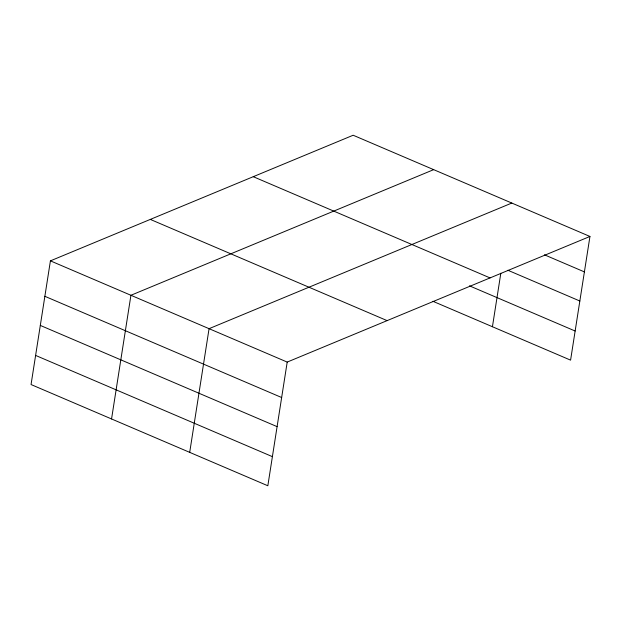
<?xml version="1.0" encoding="UTF-8"?>
<svg xmlns="http://www.w3.org/2000/svg" width="621" height="621" viewBox="0 0 621 621"><rect width="100%" height="100%" fill="white"/><g stroke="black" fill="none" stroke-linecap="round" stroke-linejoin="round"><path stroke-width="0.93" d="M589.95 236.454L353.163 135.238L50.417 260.859L31.05 384.546L267.837 485.762L287.205 362.082L589.95 236.454L570.583 360.141L432.946 301.301M111.555 418.958L130.93 295.278L433.668 169.649M189.7 452.36L209.067 328.68L511.813 203.051M492.437 326.739L500.821 273.24M544.438 254.812L584.4 271.897M507.916 270.267L579.843 301.014M253.259 176.69L490.047 277.913M469.476 285.846L575.139 331.016M150.321 219.407L387.116 320.622M50.417 260.859L287.205 362.082M44.867 296.302L281.655 397.525M40.311 325.42L277.098 426.643M35.607 355.422L272.402 456.645"/></g></svg>
